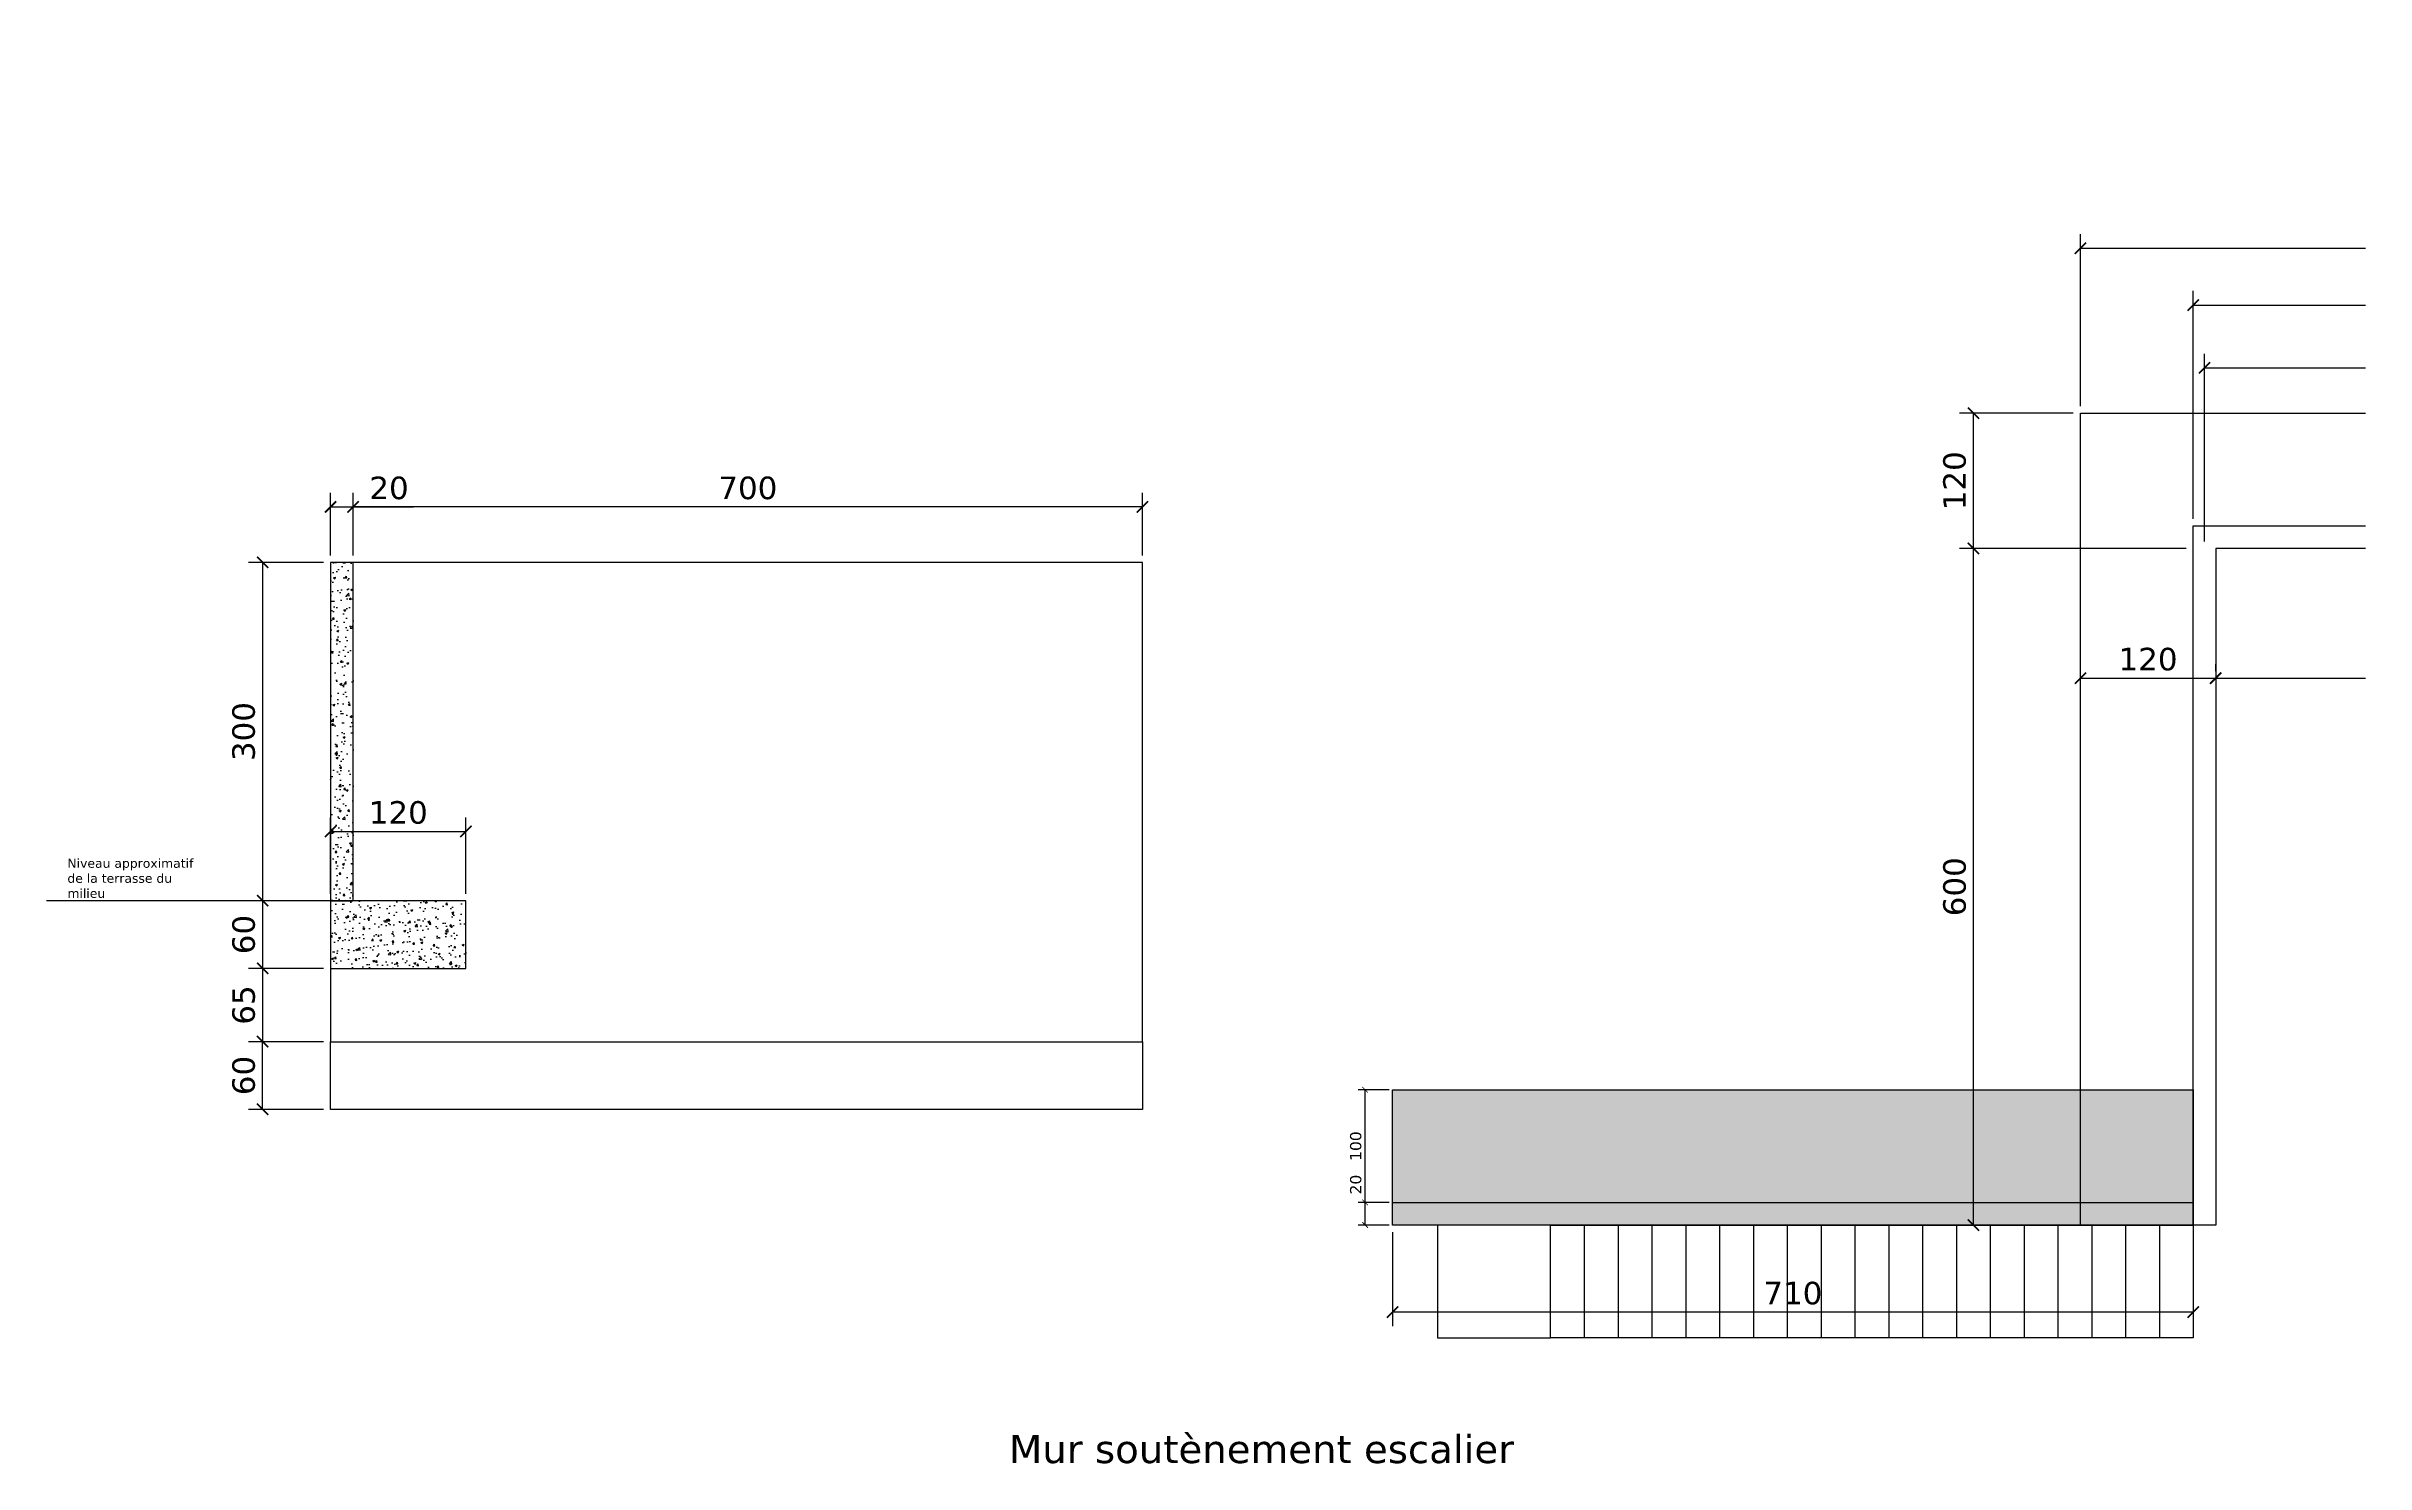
# Paper-space layout 'mur-soutenement-escalier' of a CAD drawing. Header units: centimetres. Extents: x -78 to 334, y -13 to 239.
# The model-space entities are those that its viewports show. They can reach past a viewport. Long polylines and large blocks are cut down to what shows.
import ezdxf

# ---------------------------------------------------------------- set-up
doc = ezdxf.new("R2010")
doc.units = ezdxf.units.CM
doc.header["$PDMODE"] = 34
doc.header["$PDSIZE"] = 100
for name, color, linetype in [('Dimensions', 6, 'Continuous'), ('E-STAIRS', 22, 'Continuous'), ('HACHURES', 18, 'Continuous'), ('Mur de soutenement', 1, 'Continuous'), ('Mur de soutenement-ajout-escalier', 244, 'Continuous'), ('Mur de soutenement-fondations', 242, 'Continuous'), ('sol-naturel', 62, 'Continuous'), ('Title Block', 250, 'Continuous'), ('VIEWPORT', 7, 'Continuous')]:
    doc.layers.add(name, color=color, linetype=linetype)
doc.layers.get('VIEWPORT').off()
doc.styles.add('Seb', font='Verdana.ttf')
doc.dimstyles.new('d', dxfattribs={"dimtxt": 1, "dimasz": 1, "dimexe": 1.25, "dimexo": 0.625, "dimtad": 1, "dimdec": 1, "dimlfac": 0.1, "dimtxsty": 'Seb', "dimblk": 'ARCHTICK', "dimblk1": 'ARCHTICK', "dimblk2": 'ARCHTICK', "dimcen": 2.5, "dimclrd": 256, "dimclre": 256, "dimadec": 0, "dimazin": 0, "dimtfac": 1, "dimtdec": 1, "dimtmove": 0, "dimatfit": 3, "dimldrblk": 'ARCHTICK', "dimfxl": 1, "dimlwd": -1, "dimlwe": -1, "dimarcsym": 0})

# ---------------------------------------------------------------- blocks, each defined once
blk = doc.blocks.new('_ArchTick')
at = {"color": 0, "linetype": 'ByBlock', "const_width": 0.15}
blk.add_lwpolyline([(-0.5, -0.5), (0.5, 0.5)], dxfattribs=at)
blk = doc.blocks.new('*D103')
at = {"layer": 'Defpoints', "color": 0, "transparency": 16777216}
for p in [(54586, -23223), (55786, -23223), (55786, -23223)]:
    blk.add_point(p, dxfattribs=at)
at = {"layer": 'Dimensions', "transparency": 16777216}
for p, q in [((54586, -23161), (54586, -23098)), ((54586, -23223), (55786, -23223)), ((55786, -23161), (55786, -23098))]:
    blk.add_line(p, q, dxfattribs=at)
at = {"layer": 'Dimensions', "transparency": 16777216, "xscale": 100, "yscale": 100, "zscale": 100, "rotation": 180}
blk.add_blockref('_ArchTick', (54586, -23223), dxfattribs=at)
at = {"layer": 'Dimensions', "transparency": 16777216, "xscale": 100, "yscale": 100, "zscale": 100}
blk.add_blockref('_ArchTick', (55786, -23223), dxfattribs=at)
at = {"layer": 'Dimensions', "color": 0, "transparency": 16777216, "insert": (55186, -23056), "char_height": 200, "attachment_point": 5, "style": 'Seb'}
blk.add_mtext('120', dxfattribs=at)
blk = doc.blocks.new('*D104')
at = {"layer": 'Defpoints', "color": 0, "transparency": 16777216}
for p in [(55786, -23223), (64045, -23223), (64045, -23223)]:
    blk.add_point(p, dxfattribs=at)
at = {"layer": 'Dimensions', "transparency": 16777216}
for p, q in [((55786, -23161), (55786, -23098)), ((55786, -23223), (64045, -23223)), ((64045, -23161), (64045, -23098))]:
    blk.add_line(p, q, dxfattribs=at)
at = {"layer": 'Dimensions', "transparency": 16777216, "xscale": 100, "yscale": 100, "zscale": 100, "rotation": 180}
blk.add_blockref('_ArchTick', (55786, -23223), dxfattribs=at)
at = {"layer": 'Dimensions', "transparency": 16777216, "xscale": 100, "yscale": 100, "zscale": 100}
blk.add_blockref('_ArchTick', (64045, -23223), dxfattribs=at)
at = {"layer": 'Dimensions', "color": 0, "transparency": 16777216, "insert": (59915, -23033), "char_height": 200, "attachment_point": 5, "style": 'Seb'}
blk.add_mtext('825,9', dxfattribs=at)
blk = doc.blocks.new('*D112')
at = {"layer": 'Defpoints', "color": 0, "transparency": 16777216}
for p in [(78586, -19410), (54586, -20873), (78586, -20873)]:
    blk.add_point(p, dxfattribs=at)
at = {"layer": 'Dimensions', "transparency": 16777216}
for p, q in [((54586, -20811), (54586, -19285)), ((78586, -20811), (78586, -19285)), ((54586, -19410), (78586, -19410))]:
    blk.add_line(p, q, dxfattribs=at)
at = {"layer": 'Dimensions', "transparency": 16777216, "xscale": 100, "yscale": 100, "zscale": 100, "rotation": 180}
blk.add_blockref('_ArchTick', (54586, -19410), dxfattribs=at)
at = {"layer": 'Dimensions', "transparency": 16777216, "xscale": 100, "yscale": 100, "zscale": 100}
blk.add_blockref('_ArchTick', (78586, -19410), dxfattribs=at)
at = {"layer": 'Dimensions', "color": 0, "transparency": 16777216, "insert": (66586, -19243), "char_height": 200, "attachment_point": 5, "style": 'Seb'}
blk.add_mtext('2400', dxfattribs=at)
blk = doc.blocks.new('*D113')
at = {"layer": 'Defpoints', "color": 0, "transparency": 16777216}
for p in [(77586, -19915), (55586, -21873), (77586, -21873)]:
    blk.add_point(p, dxfattribs=at)
at = {"layer": 'Dimensions', "transparency": 16777216}
for p, q in [((55586, -21811), (55586, -19790)), ((55586, -19915), (77586, -19915)), ((77586, -21811), (77586, -19790))]:
    blk.add_line(p, q, dxfattribs=at)
at = {"layer": 'Dimensions', "transparency": 16777216, "xscale": 100, "yscale": 100, "zscale": 100, "rotation": 180}
blk.add_blockref('_ArchTick', (55586, -19915), dxfattribs=at)
at = {"layer": 'Dimensions', "transparency": 16777216, "xscale": 100, "yscale": 100, "zscale": 100}
blk.add_blockref('_ArchTick', (77586, -19915), dxfattribs=at)
at = {"layer": 'Dimensions', "color": 0, "transparency": 16777216, "insert": (66586, -19747), "char_height": 200, "attachment_point": 5, "style": 'Seb'}
blk.add_mtext('2200', dxfattribs=at)
blk = doc.blocks.new('*D114')
at = {"layer": 'Defpoints', "color": 0, "transparency": 16777216}
for p in [(64495, -20471), (55686, -22073), (64495, -22073)]:
    blk.add_point(p, dxfattribs=at)
at = {"layer": 'Dimensions', "transparency": 16777216}
for p, q in [((55686, -22011), (55686, -20346)), ((64495, -22011), (64495, -20346)), ((55686, -20471), (64495, -20471))]:
    blk.add_line(p, q, dxfattribs=at)
at = {"layer": 'Dimensions', "transparency": 16777216, "xscale": 100, "yscale": 100, "zscale": 100, "rotation": 180}
blk.add_blockref('_ArchTick', (55686, -20471), dxfattribs=at)
at = {"layer": 'Dimensions', "transparency": 16777216, "xscale": 100, "yscale": 100, "zscale": 100}
blk.add_blockref('_ArchTick', (64495, -20471), dxfattribs=at)
at = {"layer": 'Dimensions', "color": 0, "transparency": 16777216, "insert": (60090, -20281), "char_height": 200, "attachment_point": 5, "style": 'Seb'}
blk.add_mtext('880,9', dxfattribs=at)
blk = doc.blocks.new('*D124')
at = {"layer": 'Defpoints', "color": 0, "transparency": 16777216}
for p in [(53638, -22073), (55586, -22073), (55586, -28073)]:
    blk.add_point(p, dxfattribs=at)
at = {"layer": 'Dimensions', "transparency": 16777216}
for p, q in [((55523, -22073), (53513, -22073)), ((53638, -28073), (53638, -22073)), ((55523, -28073), (53513, -28073))]:
    blk.add_line(p, q, dxfattribs=at)
at = {"layer": 'Dimensions', "transparency": 16777216, "xscale": 100, "yscale": 100, "zscale": 100}
for p, rotation in [((53638, -22073), 90), ((53638, -28073), 270)]:
    blk.add_blockref('_ArchTick', p, dxfattribs=dict(at, rotation=rotation))
at = {"layer": 'Dimensions', "color": 0, "transparency": 16777216, "insert": (53471, -25073), "char_height": 200, "attachment_point": 5, "rotation": 90, "style": 'Seb'}
blk.add_mtext('600', dxfattribs=at)
blk = doc.blocks.new('*D125')
at = {"layer": 'Defpoints', "color": 0, "transparency": 16777216}
for p in [(53638, -20873), (54586, -20873), (54586, -22073)]:
    blk.add_point(p, dxfattribs=at)
at = {"layer": 'Dimensions', "transparency": 16777216}
for p, q in [((54523, -20873), (53513, -20873)), ((53638, -22073), (53638, -20873)), ((54523, -22073), (53513, -22073))]:
    blk.add_line(p, q, dxfattribs=at)
at = {"layer": 'Dimensions', "transparency": 16777216, "xscale": 100, "yscale": 100, "zscale": 100}
for p, rotation in [((53638, -20873), 90), ((53638, -22073), 270)]:
    blk.add_blockref('_ArchTick', p, dxfattribs=dict(at, rotation=rotation))
at = {"layer": 'Dimensions', "color": 0, "transparency": 16777216, "insert": (53471, -21473), "char_height": 200, "attachment_point": 5, "rotation": 90, "style": 'Seb'}
blk.add_mtext('120', dxfattribs=at)
blk = doc.blocks.new('*D214')
at = {"layer": 'Defpoints', "color": 0, "transparency": 16777216}
for p in [(32680, -23223), (32077, -26223), (32680, -26223)]:
    blk.add_point(p, dxfattribs=at)
at = {"layer": 'Dimensions', "transparency": 16777216}
for p, q in [((32617, -23223), (31952, -23223)), ((32077, -23223), (32077, -26223)), ((32617, -26223), (31952, -26223))]:
    blk.add_line(p, q, dxfattribs=at)
at = {"layer": 'Dimensions', "transparency": 16777216, "xscale": 100, "yscale": 100, "zscale": 100}
for p, rotation in [((32077, -23223), 90), ((32077, -26223), 270)]:
    blk.add_blockref('_ArchTick', p, dxfattribs=dict(at, rotation=rotation))
at = {"layer": 'Dimensions', "color": 0, "transparency": 16777216, "insert": (31910, -24723), "char_height": 200, "attachment_point": 5, "rotation": 90, "style": 'Seb'}
blk.add_mtext('300', dxfattribs=at)
blk = doc.blocks.new('*D215')
at = {"layer": 'Defpoints', "color": 0, "transparency": 16777216}
for p in [(32680, -26223), (32077, -26823), (32680, -26823)]:
    blk.add_point(p, dxfattribs=at)
at = {"layer": 'Dimensions', "transparency": 16777216}
for p, q in [((32617, -26223), (31952, -26223)), ((32077, -26223), (32077, -26823)), ((32617, -26823), (31952, -26823))]:
    blk.add_line(p, q, dxfattribs=at)
at = {"layer": 'Dimensions', "transparency": 16777216, "xscale": 100, "yscale": 100, "zscale": 100}
for p, rotation in [((32077, -26223), 90), ((32077, -26823), 270)]:
    blk.add_blockref('_ArchTick', p, dxfattribs=dict(at, rotation=rotation))
at = {"layer": 'Dimensions', "color": 0, "transparency": 16777216, "insert": (31910, -26523), "char_height": 200, "attachment_point": 5, "rotation": 90, "style": 'Seb'}
blk.add_mtext('60', dxfattribs=at)
blk = doc.blocks.new('*D216')
at = {"layer": 'Defpoints', "color": 0, "transparency": 16777216}
for p in [(32680, -26823), (32077, -27473), (32680, -27473)]:
    blk.add_point(p, dxfattribs=at)
at = {"layer": 'Dimensions', "transparency": 16777216}
for p, q in [((32617, -26823), (31952, -26823)), ((32077, -26823), (32077, -27473)), ((32617, -27473), (31952, -27473))]:
    blk.add_line(p, q, dxfattribs=at)
at = {"layer": 'Dimensions', "transparency": 16777216, "xscale": 100, "yscale": 100, "zscale": 100}
for p, rotation in [((32077, -26823), 90), ((32077, -27473), 270)]:
    blk.add_blockref('_ArchTick', p, dxfattribs=dict(at, rotation=rotation))
at = {"layer": 'Dimensions', "color": 0, "transparency": 16777216, "insert": (31910, -27148), "char_height": 200, "attachment_point": 5, "rotation": 90, "style": 'Seb'}
blk.add_mtext('65', dxfattribs=at)
blk = doc.blocks.new('*D217')
at = {"layer": 'Defpoints', "color": 0, "transparency": 16777216}
for p in [(32077, -27473), (32680, -27473), (32680, -28073)]:
    blk.add_point(p, dxfattribs=at)
at = {"layer": 'Dimensions', "transparency": 16777216}
for p, q in [((32617, -27473), (31952, -27473)), ((32077, -28073), (32077, -27473)), ((32617, -28073), (31952, -28073))]:
    blk.add_line(p, q, dxfattribs=at)
at = {"layer": 'Dimensions', "transparency": 16777216, "xscale": 100, "yscale": 100, "zscale": 100}
for p, rotation in [((32077, -27473), 90), ((32077, -28073), 270)]:
    blk.add_blockref('_ArchTick', p, dxfattribs=dict(at, rotation=rotation))
at = {"layer": 'Dimensions', "color": 0, "transparency": 16777216, "insert": (31910, -27773), "char_height": 200, "attachment_point": 5, "rotation": 90, "style": 'Seb'}
blk.add_mtext('60', dxfattribs=at)
blk = doc.blocks.new('*D218')
at = {"layer": 'Defpoints', "color": 0, "transparency": 16777216}
for p in [(32880, -22731), (32680, -23223), (32880, -23223)]:
    blk.add_point(p, dxfattribs=at)
at = {"layer": 'Dimensions', "transparency": 16777216}
for p, q in [((32680, -23161), (32680, -22606)), ((32880, -23161), (32880, -22606)), ((32680, -22731), (32880, -22731)), ((32880, -22731), (33416, -22731))]:
    blk.add_line(p, q, dxfattribs=at)
at = {"layer": 'Dimensions', "transparency": 16777216, "xscale": 100, "yscale": 100, "zscale": 100, "rotation": 180}
blk.add_blockref('_ArchTick', (32680, -22731), dxfattribs=at)
at = {"layer": 'Dimensions', "transparency": 16777216, "xscale": 100, "yscale": 100, "zscale": 100}
blk.add_blockref('_ArchTick', (32880, -22731), dxfattribs=at)
at = {"layer": 'Dimensions', "color": 0, "transparency": 16777216, "insert": (33198, -22564), "char_height": 200, "attachment_point": 5, "style": 'Seb'}
blk.add_mtext('20', dxfattribs=at)
blk = doc.blocks.new('*D219')
at = {"layer": 'Defpoints', "color": 0, "transparency": 16777216}
for p in [(32880, -22731), (32880, -23223), (39880, -23223)]:
    blk.add_point(p, dxfattribs=at)
at = {"layer": 'Dimensions', "transparency": 16777216}
for p, q in [((32880, -23161), (32880, -22606)), ((39880, -23161), (39880, -22606)), ((39880, -22731), (32880, -22731))]:
    blk.add_line(p, q, dxfattribs=at)
at = {"layer": 'Dimensions', "transparency": 16777216, "xscale": 100, "yscale": 100, "zscale": 100, "rotation": 180}
blk.add_blockref('_ArchTick', (32880, -22731), dxfattribs=at)
at = {"layer": 'Dimensions', "transparency": 16777216, "xscale": 100, "yscale": 100, "zscale": 100}
blk.add_blockref('_ArchTick', (39880, -22731), dxfattribs=at)
at = {"layer": 'Dimensions', "color": 0, "transparency": 16777216, "insert": (36380, -22564), "char_height": 200, "attachment_point": 5, "style": 'Seb'}
blk.add_mtext('700', dxfattribs=at)
blk = doc.blocks.new('*D220')
at = {"layer": 'Defpoints', "color": 0, "transparency": 16777216}
for p in [(33880, -25609), (32680, -26223), (33880, -26223)]:
    blk.add_point(p, dxfattribs=at)
at = {"layer": 'Dimensions', "transparency": 16777216}
for p, q in [((32680, -26161), (32680, -25484)), ((33880, -26161), (33880, -25484)), ((32680, -25609), (33880, -25609))]:
    blk.add_line(p, q, dxfattribs=at)
at = {"layer": 'Dimensions', "transparency": 16777216, "xscale": 100, "yscale": 100, "zscale": 100, "rotation": 180}
blk.add_blockref('_ArchTick', (32680, -25609), dxfattribs=at)
at = {"layer": 'Dimensions', "transparency": 16777216, "xscale": 100, "yscale": 100, "zscale": 100}
blk.add_blockref('_ArchTick', (33880, -25609), dxfattribs=at)
at = {"layer": 'Dimensions', "color": 0, "transparency": 16777216, "insert": (33280, -25442), "char_height": 200, "attachment_point": 5, "style": 'Seb'}
blk.add_mtext('120', dxfattribs=at)
blk = doc.blocks.new('*D221')
at = {"layer": 'Defpoints', "color": 0, "transparency": 16777216}
for p in [(48486, -28073), (55586, -28073), (48486, -28845)]:
    blk.add_point(p, dxfattribs=at)
at = {"layer": 'Dimensions', "transparency": 16777216}
for p, q in [((48486, -28136), (48486, -28970)), ((55586, -28136), (55586, -28970)), ((55586, -28845), (48486, -28845))]:
    blk.add_line(p, q, dxfattribs=at)
at = {"layer": 'Dimensions', "transparency": 16777216, "xscale": 100, "yscale": 100, "zscale": 100, "rotation": 180}
blk.add_blockref('_ArchTick', (48486, -28845), dxfattribs=at)
at = {"layer": 'Dimensions', "transparency": 16777216, "xscale": 100, "yscale": 100, "zscale": 100}
blk.add_blockref('_ArchTick', (55586, -28845), dxfattribs=at)
at = {"layer": 'Dimensions', "color": 0, "transparency": 16777216, "insert": (52036, -28678), "char_height": 200, "attachment_point": 5, "style": 'Seb'}
blk.add_mtext('710', dxfattribs=at)
blk = doc.blocks.new('*D223')
at = {"layer": 'Defpoints', "color": 0}
for p in [(48243, -27873), (48486, -27873), (48486, -28073)]:
    blk.add_point(p, dxfattribs=at)
at = {"layer": 'Dimensions'}
for p, q in [((48243, -27873), (48243, -27605)), ((48455, -27873), (48181, -27873)), ((48243, -28073), (48243, -27873)), ((48455, -28073), (48181, -28073))]:
    blk.add_line(p, q, dxfattribs=at)
at = {"layer": 'Dimensions', "xscale": 50, "yscale": 50, "zscale": 50}
for p, rotation in [((48243, -27873), 90), ((48243, -28073), 270)]:
    blk.add_blockref('_ArchTick', p, dxfattribs=dict(at, rotation=rotation))
at = {"layer": 'Dimensions', "color": 0, "insert": (48160, -27714), "char_height": 100, "attachment_point": 5, "rotation": 90, "style": 'Seb'}
blk.add_mtext('20', dxfattribs=at)
blk = doc.blocks.new('*D224')
at = {"layer": 'Defpoints', "color": 0}
for p in [(48243, -26873), (48486, -26873), (48486, -27873)]:
    blk.add_point(p, dxfattribs=at)
at = {"layer": 'Dimensions'}
for p, q in [((48455, -26873), (48181, -26873)), ((48243, -27873), (48243, -26873)), ((48455, -27873), (48181, -27873))]:
    blk.add_line(p, q, dxfattribs=at)
at = {"layer": 'Dimensions', "xscale": 50, "yscale": 50, "zscale": 50}
for p, rotation in [((48243, -26873), 90), ((48243, -27873), 270)]:
    blk.add_blockref('_ArchTick', p, dxfattribs=dict(at, rotation=rotation))
at = {"layer": 'Dimensions', "color": 0, "insert": (48160, -27373), "char_height": 100, "attachment_point": 5, "rotation": 90, "style": 'Seb'}
blk.add_mtext('100', dxfattribs=at)

msp = doc.modelspace()

# ---------------------------------------------------------------- hatches: boundary and pattern name
at = {"layer": 'HACHURES'}
h = msp.add_hatch(dxfattribs=at)
h.set_pattern_fill('AR-CONC', color=256)
h.paths.add_polyline_path([(32679.81, -23223.12), (32679.81, -26223.12), (32879.81, -26223.12), (32879.81, -23223.12)])
h.paths.add_polyline_path([(32679.81, -26223.12), (32679.81, -26823.12), (33879.81, -26823.12), (33879.81, -26223.12)])
h = msp.add_hatch(dxfattribs=at)
h.set_pattern_fill('AR-CONC', color=256)
h.paths.add_polyline_path([(48485.97, -28073.12), (48485.97, -26873.12), (55585.97, -26873.12), (55585.97, -28073.12)])

# ---------------------------------------------------------------- linework, layer by layer
at = {"layer": 'E-STAIRS'}
for p, q in [((50185.97, -28073.12), (50185.97, -29073.12)), ((50485.97, -28073.12), (50485.97, -29073.12)), ((50785.97, -28073.12), (50785.97, -29073.12)), ((51085.97, -28073.12), (51085.97, -29073.12)), ((51385.97, -28073.12), (51385.97, -29073.12)), ((51685.97, -28073.12), (51685.97, -29073.12)), ((51985.97, -28073.12), (51985.97, -29073.12)), ((52285.97, -28073.12), (52285.97, -29073.12)), ((52585.97, -28073.12), (52585.97, -29073.12)), ((52885.97, -28073.12), (52885.97, -29073.12)), ((53185.97, -28073.12), (53185.97, -29073.12)), ((53485.97, -28073.12), (53485.97, -29073.12)), ((53785.97, -28073.12), (53785.97, -29073.12)), ((54085.97, -28073.12), (54085.97, -29073.12)), ((54385.97, -28073.12), (54385.97, -29073.12)), ((54685.97, -28073.12), (54685.97, -29073.12)), ((54985.97, -28073.12), (54985.97, -29073.12)), ((55285.97, -28073.12), (55285.97, -29073.12))]:
    msp.add_line(p, q, dxfattribs=at)
for points in [[(49885.97, -29073.12), (49885.97, -28073.12), (48885.97, -28073.12), (48885.97, -29073.12)], [(55585.97, -28073.12), (55585.97, -29073.12), (49885.97, -29073.12), (49885.97, -28073.12)]]:
    msp.add_lwpolyline(points, close=True, dxfattribs=at)
at = {"layer": 'Mur de soutenement'}
for points in [[(55585.97, -22073.12), (55585.97, -21873.12), (77585.97, -21873.12), (77585.97, -22073.12)], [(55785.97, -22073.12), (55785.97, -28073.12), (55585.97, -28073.12), (55585.97, -21873.12), (55785.97, -21873.12)], [(77385.97, -22073.12), (55785.97, -22073.12)]]:
    msp.add_lwpolyline(points, dxfattribs=at)
at = {"layer": 'Mur de soutenement-ajout-escalier'}
for points in [[(39879.81, -27473.12), (39879.81, -23223.12), (32679.81, -23223.12), (32679.81, -27473.12)], [(48485.97, -28073.12), (48485.97, -26873.12), (55585.97, -26873.12), (55585.97, -28073.12)], [(55585.97, -28073.12), (48485.97, -28073.12), (48485.97, -27873.12), (55585.97, -27873.12)]]:
    msp.add_lwpolyline(points, close=True, dxfattribs=at)
for points in [[(32679.81, -23223.12), (32679.81, -26223.12), (32879.81, -26223.12), (32879.81, -23223.12), (32679.81, -23223.12)], [(32679.81, -26223.12), (32679.81, -26823.12), (33879.81, -26823.12), (33879.81, -26223.12), (32679.81, -26223.12), (32679.81, -26823.12)], [(39879.81, -27473.12), (39879.81, -28073.12), (32679.81, -28073.12), (32679.81, -27473.12), (39879.81, -27473.12)]]:
    msp.add_lwpolyline(points, dxfattribs=at)
at = {"layer": 'Mur de soutenement-fondations'}
msp.add_lwpolyline([(55585.97, -28073.12), (54585.97, -28073.12), (54585.97, -20873.12), (78585.97, -20873.12), (78585.97, -25873.12), (77585.97, -25873.12)], dxfattribs=at)
at = {"layer": 'sol-naturel'}
msp.add_line((32679.81, -26223.12), (28679.81, -26223.12), dxfattribs=at)

# ---------------------------------------------------------------- texts
at = {"layer": 'Title Block', "insert": (30345.97, -25850.93), "char_height": 80, "attachment_point": 1, "style": 'Seb'}
msp.add_mtext_dynamic_manual_height_columns('Niveau approximatif de la terrasse du milieu', width=1232.8488, gutter_width=500, heights=[0], dxfattribs=at)

# ---------------------------------------------------------------- dimensions: what is measured, and where the dimension line sits
at = {"layer": 'Dimensions'}
dim = msp.add_linear_dim(base=(78585.97, -19409.85), p1=(54585.97, -20873.12), p2=(78585.97, -20873.12), dimstyle='d', override={"dimtxt": 2}, dxfattribs=at)
dim.commit()
dim.dimension.update_dxf_attribs({"geometry": '*D112', "text_midpoint": (66585.97, -19409.85), "dimtype": 160})
for base, p1, p2, picture, middle in [((77585.97, -19914.64), (55585.97, -21873.12), (77585.97, -21873.12), '*D113', (66585.97, -19747.37)), ((64494.76, -20471.29), (55685.97, -22073.12), (64494.76, -22073.12), '*D114', (60090.37, -20281.18)), ((32879.81, -22731.33), (32679.81, -23223.12), (32879.81, -23223.12), '*D218', (33198.12, -22564.06)), ((32879.81, -22731.33), (39879.81, -23223.12), (32879.81, -23223.12), '*D219', (36379.81, -22564.06)), ((55785.97, -23223.12), (54585.97, -23223.12), (55785.97, -23223.12), '*D103', (55185.97, -23055.85)), ((64044.76, -23223.12), (55785.97, -23223.12), (64044.76, -23223.12), '*D104', (59915.37, -23033.02)), ((33879.81, -25609.39), (32679.81, -26223.12), (33879.81, -26223.12), '*D220', (33279.81, -25442.13)), ((48485.97, -28845.13), (55585.97, -28073.12), (48485.97, -28073.12), '*D221', (52035.97, -28677.86))]:
    dim = msp.add_linear_dim(base=base, p1=p1, p2=p2, dimstyle='d', override={"dimtxt": 2}, dxfattribs=at)
    dim.commit()
    dim.dimension.update_dxf_attribs({"geometry": picture, "text_midpoint": middle})
for base, p1, p2, picture, middle in [((53638.01, -20873.12), (54585.97, -22073.12), (54585.97, -20873.12), '*D125', (53470.74, -21473.12)), ((53638.01, -22073.12), (55585.97, -28073.12), (55585.97, -22073.12), '*D124', (53470.74, -25073.12)), ((32077.3, -26223.12), (32679.81, -23223.12), (32679.81, -26223.12), '*D214', (31910.03, -24723.12)), ((32077.3, -26823.12), (32679.81, -26223.12), (32679.81, -26823.12), '*D215', (31910.03, -26523.12)), ((32077.3, -27473.12), (32679.81, -26823.12), (32679.81, -27473.12), '*D216', (31910.03, -27148.12)), ((48243.14, -26873.12), (48485.97, -27873.12), (48485.97, -26873.12), '*D224', (48159.5, -27373.12)), ((32077.3, -27473.12), (32679.81, -28073.12), (32679.81, -27473.12), '*D217', (31910.03, -27773.12)), ((48243.14, -27873.12), (48485.97, -28073.12), (48485.97, -27873.12), '*D223', (48159.5, -27713.96))]:
    dim = msp.add_linear_dim(base=base, p1=p1, p2=p2, angle=90, dimstyle='d', override={"dimtxt": 2}, dxfattribs=at)
    dim.commit()
    dim.dimension.update_dxf_attribs({"geometry": picture, "text_midpoint": middle})

psp = doc.layouts.new('mur-soutenement-escalier')

# ---------------------------------------------------------------- texts
at = {"layer": 'Title Block', "insert": (93, -7.51), "char_height": 5, "attachment_point": 1, "style": 'Seb'}
psp.add_mtext_dynamic_manual_height_columns('Mur soutènement escalier', width=100.6243, gutter_width=500, heights=[0], dxfattribs=at)

# ---------------------------------------------------------------- viewports
at = {"layer": 'VIEWPORT', "view_target_point": (16313.45, 2053.84)}
psp.add_viewport(center=(30.48, 120.25), size=(216.39, 237.005), view_center_point=(19255.76, -26625.82), view_height=11850.23, dxfattribs=at)
psp.add_viewport(center=(236.15, 120.25), size=(194.94, 237.005), view_center_point=(35928.19, -25599.67), view_height=11850.23, status=3, dxfattribs=at)

doc.saveas('drawing.dxf')
